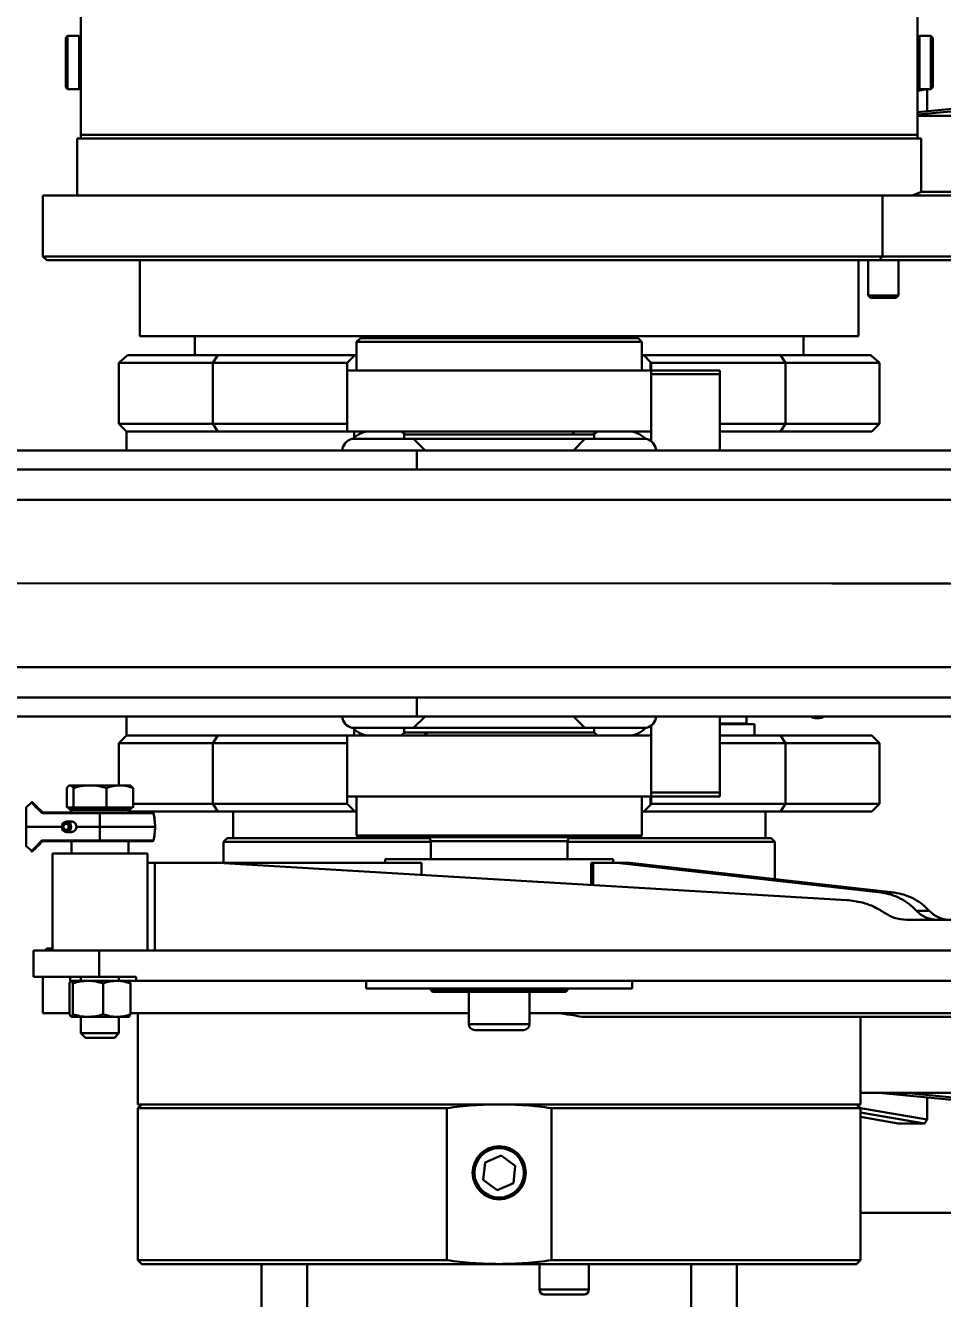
# Model space of a CAD drawing. Header units: millimetres. Extents: x 8 to 22425, y -1213 to 4973.
# Drawn here: x 2207.7 to 2448.8, y 817.8 to 1152.6 of the extents above; entities that cross this region are included whole.
import ezdxf

# ---------------------------------------------------------------- set-up
doc = ezdxf.new("R2010")
doc.units = ezdxf.units.MM
doc.header["$PDSIZE"] = -1
doc.styles.get("Standard").update_dxf_attribs({"font": 'hyswlongfangsong.ttf'})
doc.dimstyles.new('ISO-25', dxfattribs={"dimscale": 25, "dimtxt": 3.5, "dimasz": 1.6, "dimexe": 1.25, "dimexo": 0.625, "dimtad": 1, "dimdec": 0, "dimzin": 9, "dimdsep": 46, "dimtxsty": 'Standard', "dimcen": 2.5, "dimadec": 0, "dimazin": 2, "dimtfac": 1, "dimtdec": 0, "dimtofl": 0, "dimtmove": 0, "dimatfit": 3, "dimfxl": 1, "dimarcsym": 0})

# ---------------------------------------------------------------- blocks, each defined once
blk = doc.blocks.new('*D104')
at = {"color": 0, "lineweight": -2, "transparency": 16777216}
blk.add_line((1084.44, 1294.96), (808.66, 1351.99), dxfattribs=at)
at = {"color": 0, "transparency": 16777216}
blk.add_solid([(810.01, 1358.52), (807.31, 1345.46), (769.48, 1360.09)], dxfattribs=at)
at = {"layer": 'Defpoints', "color": 0, "transparency": 16777216}
for p in [(769.48, 1360.09), (2482.24, 1005.88)]:
    blk.add_point(p, dxfattribs=at)
at = {"color": 0, "transparency": 16777216, "insert": (978.16, 1377.57), "char_height": 87.5, "attachment_point": 5, "rotation": 348.3156}
blk.add_mtext('R1749', dxfattribs=at)
blk = doc.blocks.new('*D152')
at = {"color": 0, "lineweight": -2, "transparency": 16777216}
blk.add_line((2450.69, 1005.88), (1713.38, 1005.88), dxfattribs=at)
blk.add_arc((2482.24, 1005.88), 737.61, 33.10748, 176.89252, dxfattribs=at)
at = {"color": 0, "transparency": 16777216}
for points in [[(3105.78, 1412.26), (3094.42, 1405.29), (3121.03, 1374.69)], [(1752.38, 1045.69), (1739.05, 1046.05), (1744.63, 1005.88)]]:
    blk.add_solid(points, dxfattribs=at)
at = {"layer": 'Defpoints', "color": 0, "transparency": 16777216}
for p in [(3996.92, 1880.38), (2610.33, 1732.29), (3006.19, 1308.38), (2466.32, 1005.88), (2482.24, 1005.88)]:
    blk.add_point(p, dxfattribs=at)
at = {"color": 0, "transparency": 16777216, "insert": (2216.04, 1757.1), "char_height": 87.5, "attachment_point": 5, "rotation": 19.5125}
blk.add_mtext('150°', dxfattribs=at)
blk = doc.blocks.new('*D153')
at = {"color": 0, "lineweight": -2, "transparency": 16777216}
blk.add_line((2450.69, 1005.88), (1716.02, 1005.88), dxfattribs=at)
blk.add_arc((2482.24, 1005.88), 734.97, 183.11864, 326.88136, dxfattribs=at)
at = {"color": 0, "transparency": 16777216}
for points in [[(1741.69, 965.72), (1755.02, 966.08), (1747.27, 1005.88)], [(3092.13, 607.8), (3103.49, 600.82), (3118.75, 638.4)]]:
    blk.add_solid(points, dxfattribs=at)
at = {"layer": 'Defpoints', "color": 0, "transparency": 16777216}
for p in [(2466.32, 1005.88), (2482.24, 1005.88), (3006.19, 703.38), (2009.81, 442.86), (3996.92, 131.38)]:
    blk.add_point(p, dxfattribs=at)
at = {"color": 0, "transparency": 16777216, "insert": (2307.38, 353.31), "char_height": 87.5, "attachment_point": 5, "rotation": 345}
blk.add_mtext('150°', dxfattribs=at)
blk = doc.blocks.new('*D154')
at = {"color": 0, "lineweight": -2, "transparency": 16777216}
for p, q in [((1471.02, 1400.45), (1881.36, 1240.34)), ((2482.24, 943.38), (2482.24, 1068.38)), ((2419.74, 1005.88), (2544.74, 1005.88))]:
    blk.add_line(p, q, dxfattribs=at)
at = {"color": 0, "transparency": 16777216}
blk.add_solid([(1883.79, 1246.55), (1878.94, 1234.13), (1918.63, 1225.8)], dxfattribs=at)
at = {"layer": 'Defpoints', "color": 0, "transparency": 16777216}
for p in [(1918.63, 1225.8), (2482.24, 1005.88)]:
    blk.add_point(p, dxfattribs=at)
at = {"color": 0, "transparency": 16777216, "insert": (1584.17, 1420.04), "char_height": 87.5, "attachment_point": 5, "rotation": 338.6848}
blk.add_mtext('R605', dxfattribs=at)

msp = doc.modelspace()

# ---------------------------------------------------------------- linework, layer by layer
at = {"color": 161, "lineweight": 30, "true_color": 0x67adff}
for p, q in [((2222.24, 1123.88), (2222.24, 1163.38)), ((2442.24, 1123.88), (2442.24, 1163.38)), ((2218.74, 1149.88), (2218.24, 1149.38)), ((2218.24, 1136.38), (2218.24, 1149.38)), ((2221.74, 1149.88), (2218.74, 1149.88)), ((2218.74, 1149.88), (2218.74, 1135.88)), ((2222.24, 1149.38), (2221.74, 1149.88)), ((2221.74, 1149.06), (2221.74, 1149.88)), ((2221.74, 1135.88), (2221.74, 1149.06)), ((2442.74, 1149.88), (2442.24, 1149.38)), ((2445.74, 1149.88), (2442.74, 1149.88)), ((2442.74, 1149.88), (2442.74, 1138.04)), ((2446.24, 1149.38), (2445.74, 1149.88)), ((2445.74, 1135.88), (2445.74, 1149.88)), ((2446.24, 1149.38), (2446.24, 1136.38)), ((2218.24, 1136.38), (2218.74, 1135.88)), ((2218.74, 1135.88), (2221.74, 1135.88)), ((2221.74, 1135.88), (2222.24, 1136.38)), ((2442.24, 1129.18), (2522.53, 1136.88)), ((2515.64, 1136.88), (2442.24, 1129.84)), ((2442.24, 1136.38), (2442.74, 1135.88)), ((2444.74, 1135.87), (2442.24, 1135.45)), ((2442.74, 1138.04), (2442.74, 1135.88)), ((2442.74, 1135.88), (2445.74, 1135.88)), ((2444.74, 1135.88), (2444.74, 1135.87)), ((2444.74, 1135.87), (2444.74, 1130.08)), ((2445.74, 1135.88), (2446.24, 1136.38)), ((2461.92, 1128.88), (2442.24, 1128.88)), ((2221.24, 1122.88), (2221.24, 1107.88)), ((2443.24, 1122.88), (2221.24, 1122.88)), ((2222.24, 1123.88), (2442.24, 1123.88)), ((2443.24, 1108.85), (2443.24, 1122.88)), ((2440.85, 1107.88), (2443.32, 1108.88)), ((2443.32, 1108.88), (2595.73, 1108.88)), ((2212.24, 1107.88), (2212.24, 1091.88)), ((2433.02, 1107.88), (2212.24, 1107.88)), ((2433.02, 1091.88), (2433.02, 1107.88)), ((2440.85, 1107.88), (2433.02, 1107.88)), ((2596.3, 1107.88), (2440.85, 1107.88)), ((2212.24, 1091.88), (2213.24, 1090.88)), ((2212.24, 1091.88), (2433.02, 1091.88)), ((2433.02, 1091.88), (2432.18, 1090.88)), ((2433.02, 1091.88), (2596.3, 1091.88)), ((2432.18, 1090.88), (2213.24, 1090.88)), ((2237.74, 1090.88), (2237.74, 1070.88)), ((2426.74, 1070.88), (2426.74, 1090.88)), ((2429.26, 1090.88), (2429.26, 1081.58)), ((2595.73, 1090.88), (2432.18, 1090.88)), ((2437.26, 1081.58), (2437.26, 1090.88)), ((2429.26, 1081.58), (2429.86, 1080.98)), ((2429.26, 1081.58), (2437.26, 1081.58)), ((2436.66, 1080.98), (2437.26, 1081.58)), ((2436.66, 1080.98), (2429.86, 1080.98)), ((2426.74, 1070.88), (2237.74, 1070.88)), ((2252.24, 1070.88), (2252.24, 1065.88)), ((2295.74, 1070.43), (2294.74, 1069.43)), ((2294.74, 1069.43), (2294.74, 1061.88)), ((2296.33, 1069.43), (2294.74, 1069.43)), ((2295.74, 1070.43), (2297.29, 1070.43)), ((2369.74, 1069.43), (2296.33, 1069.43)), ((2297.29, 1070.43), (2368.74, 1070.43)), ((2369.74, 1069.43), (2368.74, 1070.43)), ((2369.74, 1061.88), (2369.74, 1069.43)), ((2412.24, 1065.88), (2412.24, 1070.88)), ((2233.24, 1064.88), (2232.24, 1063.88)), ((2233.39, 1064.88), (2233.24, 1064.88)), ((2233.39, 1064.88), (2234.5, 1065.88)), ((2234.5, 1065.88), (2258.24, 1065.88)), ((2258.24, 1065.88), (2256.95, 1063.88)), ((2258.24, 1065.88), (2294.24, 1065.88)), ((2294.24, 1065.88), (2292.24, 1063.88)), ((2294.24, 1065.88), (2294.74, 1065.88)), ((2369.74, 1065.88), (2370.24, 1065.88)), ((2372.04, 1064.08), (2370.24, 1065.88)), ((2370.24, 1065.88), (2406.24, 1065.88)), ((2406.24, 1065.88), (2407.54, 1063.88)), ((2406.24, 1065.88), (2429.99, 1065.88)), ((2429.99, 1065.88), (2431.1, 1064.88)), ((2431.24, 1064.88), (2431.1, 1064.88)), ((2431.24, 1064.88), (2432.24, 1063.88)), ((2256.95, 1063.88), (2232.24, 1063.88)), ((2232.24, 1047.88), (2232.24, 1063.88)), ((2292.24, 1063.88), (2256.95, 1063.88)), ((2256.95, 1063.88), (2256.95, 1047.88)), ((2292.24, 1063.88), (2292.24, 1061.88)), ((2292.24, 1045.88), (2292.24, 1061.88)), ((2292.24, 1061.88), (2372.24, 1061.88)), ((2372.04, 1064.08), (2372.04, 1061.88)), ((2372.24, 1063.88), (2372.04, 1064.08)), ((2372.24, 1061.88), (2372.24, 1063.88)), ((2407.54, 1063.88), (2372.24, 1063.88)), ((2372.24, 1061.88), (2372.24, 1045.88)), ((2372.24, 1061.88), (2390.24, 1061.88)), ((2390.24, 1061.88), (2390.24, 1060.88)), ((2407.54, 1047.88), (2407.54, 1063.88)), ((2432.24, 1063.88), (2407.54, 1063.88)), ((2432.24, 1063.88), (2432.24, 1047.88)), ((2390.24, 1060.88), (2372.24, 1060.88)), ((2390.24, 1060.88), (2390.24, 1040.88)), ((2232.24, 1047.88), (2256.95, 1047.88)), ((2232.24, 1047.88), (2234.24, 1045.88)), ((2234.24, 1045.88), (2234.24, 1040.88)), ((2258.24, 1045.88), (2234.24, 1045.88)), ((2256.95, 1047.88), (2292.24, 1047.88)), ((2256.95, 1047.88), (2258.24, 1045.88)), ((2292.24, 1045.88), (2258.24, 1045.88)), ((2372.24, 1045.88), (2292.24, 1045.88)), ((2294.06, 1045.88), (2294.06, 1044.19)), ((2296.4, 1045.88), (2296.4, 1045.59)), ((2307.24, 1045.08), (2307.24, 1043.88)), ((2318.83, 1045.08), (2307.24, 1045.08)), ((2357.24, 1045.08), (2318.83, 1045.08)), ((2357.24, 1043.88), (2357.24, 1045.08)), ((2372.24, 1045.88), (2372.24, 1043.32)), ((2390.24, 1047.88), (2407.54, 1047.88)), ((2406.24, 1045.88), (2390.24, 1045.88)), ((2407.54, 1047.88), (2406.24, 1045.88)), ((2430.24, 1045.88), (2406.24, 1045.88)), ((2407.54, 1047.88), (2432.24, 1047.88)), ((2432.24, 1047.88), (2430.24, 1045.88)), ((2293.51, 1043.88), (2307.24, 1043.88)), ((2318.83, 1043.88), (2307.24, 1043.88)), ((2309.74, 1043.88), (2312.74, 1040.88)), ((2357.24, 1043.88), (2318.83, 1043.88)), ((2351.74, 1040.88), (2354.74, 1043.88)), ((2357.24, 1043.88), (2370.97, 1043.88)), ((1530.03, 1040.88), (2310.54, 1040.88)), ((2310.54, 1035.88), (2310.54, 1040.88)), ((2310.54, 1040.88), (2480.54, 1040.88)), ((1563.61, 1035.88), (2310.54, 1035.88)), ((2310.54, 1035.88), (2480.54, 1035.88)), ((1513.67, 1027.88), (2586.32, 1027.88)), ((1522.24, 983.88), (2586.32, 983.88)), ((2310.54, 975.88), (1563.61, 975.88)), ((2310.54, 970.88), (2310.54, 975.88)), ((2310.54, 975.88), (2480.54, 975.88)), ((1530.03, 970.88), (2310.54, 970.88)), ((2234.24, 970.88), (2234.24, 965.88)), ((2307.24, 967.88), (2293.51, 967.88)), ((2307.24, 967.88), (2307.24, 966.68)), ((2307.24, 967.88), (2312.94, 967.88)), ((2312.74, 970.88), (2309.74, 967.88)), ((2310.54, 970.88), (2480.54, 970.88)), ((2312.94, 967.88), (2357.24, 967.88)), ((2354.74, 967.88), (2351.74, 970.88)), ((2357.24, 966.68), (2357.24, 967.88)), ((2370.97, 967.88), (2357.24, 967.88)), ((2372.24, 968.44), (2372.24, 965.88)), ((2390.24, 970.88), (2390.24, 950.88)), ((2390.24, 969.03), (2397.24, 969.03)), ((2399.35, 968.88), (2390.24, 968.88)), ((2395.24, 968.88), (2395.24, 969.03)), ((2397.24, 969.03), (2397.24, 970.88)), ((2399.35, 965.88), (2399.35, 968.88)), ((2232.24, 963.88), (2234.24, 965.88)), ((2234.24, 965.88), (2258.24, 965.88)), ((2256.95, 963.88), (2258.24, 965.88)), ((2258.24, 965.88), (2292.24, 965.88)), ((2292.24, 965.88), (2372.24, 965.88)), ((2292.24, 949.88), (2292.24, 965.88)), ((2294.06, 967.58), (2294.06, 965.88)), ((2296.4, 966.17), (2296.4, 965.88)), ((2307.24, 966.68), (2312.94, 966.68)), ((2312.94, 966.68), (2357.24, 966.68)), ((2372.24, 965.88), (2372.24, 949.88)), ((2390.24, 965.88), (2406.24, 965.88)), ((2407.54, 963.88), (2406.24, 965.88)), ((2406.24, 965.88), (2430.24, 965.88)), ((2432.24, 963.88), (2430.24, 965.88)), ((2232.24, 952.78), (2232.24, 963.88)), ((2256.95, 963.88), (2232.24, 963.88)), ((2292.24, 963.88), (2256.95, 963.88)), ((2256.95, 963.88), (2256.95, 947.88)), ((2407.54, 963.88), (2390.24, 963.88)), ((2407.54, 947.88), (2407.54, 963.88)), ((2432.24, 963.88), (2407.54, 963.88)), ((2432.24, 963.88), (2432.24, 947.88)), ((2218.5, 947.1), (2218.5, 952.07)), ((2219.24, 952.78), (2219.09, 952.7)), ((2219.39, 952.78), (2219.24, 952.78)), ((2219.39, 952.78), (2224.65, 952.78)), ((2220.28, 947.1), (2220.28, 952.07)), ((2232.5, 952.78), (2224.65, 952.78)), ((2229.01, 947.1), (2229.01, 952.07)), ((2235.24, 952.78), (2232.5, 952.78)), ((2235.39, 952.7), (2235.24, 952.78)), ((2235.98, 952.07), (2235.39, 952.65)), ((2235.98, 947.1), (2235.98, 952.07)), ((2209.26, 948.26), (2207.8, 946.94)), ((2235.98, 947.88), (2256.95, 947.88)), ((2256.95, 947.88), (2292.24, 947.88)), ((2258.24, 945.88), (2256.95, 947.88)), ((2292.24, 947.88), (2292.24, 949.88)), ((2372.24, 949.88), (2292.24, 949.88)), ((2292.24, 947.88), (2294.24, 945.88)), ((2294.74, 949.88), (2294.74, 939.63)), ((2369.74, 939.63), (2369.74, 949.88)), ((2370.24, 945.88), (2372.04, 947.68)), ((2372.04, 949.88), (2372.04, 947.68)), ((2372.04, 947.68), (2372.24, 947.88)), ((2372.24, 950.88), (2390.24, 950.88)), ((2372.24, 947.88), (2372.24, 949.88)), ((2390.24, 949.88), (2372.24, 949.88)), ((2372.24, 947.88), (2407.54, 947.88)), ((2390.24, 950.88), (2390.24, 949.88)), ((2406.24, 945.88), (2407.54, 947.88)), ((2407.54, 947.88), (2432.24, 947.88)), ((2430.24, 945.88), (2432.24, 947.88)), ((2207.8, 946.94), (2207.8, 941.88)), ((2218.58, 946.98), (2218.5, 947.1)), ((2219.39, 946.98), (2218.58, 946.98)), ((2219.24, 946.98), (2219.24, 946.38)), ((2235.24, 946.38), (2219.24, 946.38)), ((2220.2, 946.98), (2219.39, 946.98)), ((2219.74, 946.38), (2219.74, 945.62)), ((2220.28, 947.1), (2220.2, 946.98)), ((2220.2, 946.98), (2220.67, 946.98)), ((2220.67, 946.98), (2220.28, 947.1)), ((2224.65, 946.98), (2220.67, 946.98)), ((2228.63, 946.98), (2224.65, 946.98)), ((2227.24, 945.48), (2227.24, 945.63)), ((2241.09, 945.63), (2227.24, 945.63)), ((2227.24, 945.48), (2227.24, 941.88)), ((2241.29, 945.48), (2227.24, 945.48)), ((2229.01, 947.1), (2228.63, 946.98)), ((2228.63, 946.98), (2229.32, 946.98)), ((2229.32, 946.98), (2229.01, 947.1)), ((2232.5, 946.98), (2229.32, 946.98)), ((2235.67, 946.98), (2232.5, 946.98)), ((2234.74, 945.63), (2234.74, 946.38)), ((2258.24, 945.88), (2234.74, 945.88)), ((2235.24, 946.38), (2235.24, 946.98)), ((2235.98, 947.1), (2235.67, 946.98)), ((2235.67, 946.98), (2235.9, 946.98)), ((2235.9, 946.98), (2235.98, 947.1)), ((2294.24, 945.88), (2258.24, 945.88)), ((2262.24, 945.88), (2262.24, 938.88)), ((2294.74, 945.88), (2294.24, 945.88)), ((2370.24, 945.88), (2369.74, 945.88)), ((2406.24, 945.88), (2370.24, 945.88)), ((2402.24, 938.88), (2402.24, 945.88)), ((2430.24, 945.88), (2406.24, 945.88)), ((2207.66, 941.88), (2207.8, 941.88)), ((2207.8, 941.88), (2207.8, 936.82)), ((2218.33, 943.03), (2218.45, 943.28)), ((2218.45, 943.28), (2219.74, 943.28)), ((2227.24, 938.28), (2227.24, 941.88)), ((2241.74, 941.88), (2227.24, 941.88)), ((2218.33, 940.73), (2218.45, 940.48)), ((2218.45, 940.48), (2219.74, 940.48)), ((2219.74, 938.14), (2219.74, 934.88)), ((2227.24, 938.28), (2227.24, 938.13)), ((2227.24, 938.28), (2241.29, 938.28)), ((2227.24, 938.13), (2241.09, 938.13)), ((2234.74, 934.88), (2234.74, 938.13)), ((2260.74, 938.88), (2259.74, 937.88)), ((2259.74, 937.88), (2259.74, 932.38)), ((2314.24, 937.88), (2259.74, 937.88)), ((2260.74, 938.88), (2313.9, 938.88)), ((2294.74, 939.63), (2295.24, 939.13)), ((2294.74, 939.63), (2369.74, 939.63)), ((2369.24, 939.13), (2295.24, 939.13)), ((2314.24, 938.13), (2314.24, 933.38)), ((2350.24, 938.13), (2314.24, 938.13)), ((2350.24, 933.38), (2350.24, 938.13)), ((2404.74, 937.88), (2350.24, 937.88)), ((2350.58, 938.88), (2403.74, 938.88)), ((2369.24, 939.13), (2369.74, 939.63)), ((2404.74, 937.88), (2403.74, 938.88)), ((2404.74, 928.09), (2404.74, 937.88)), ((2207.8, 936.82), (2209.29, 935.53)), ((2214.74, 934.88), (2214.74, 909.38)), ((2214.74, 934.88), (2216.11, 934.88)), ((2216.11, 934.88), (2239.74, 934.88)), ((2239.74, 932.38), (2239.74, 934.88)), ((2239.73, 909.38), (2239.73, 932.38)), ((2239.73, 932.38), (2241.71, 932.38)), ((2241.71, 932.38), (2241.71, 909.38)), ((2258.31, 932.38), (2241.71, 932.38)), ((2423.63, 922.61), (2258.31, 932.38)), ((2258.31, 932.38), (2258.37, 932.38)), ((2258.37, 932.38), (2423.69, 922.61)), ((2311.82, 932.38), (2258.37, 932.38)), ((2302.24, 933.38), (2302.24, 932.38)), ((2302.24, 933.38), (2305.48, 933.38)), ((2305.48, 933.38), (2362.24, 933.38)), ((2311.82, 929.22), (2311.82, 932.38)), ((2356.46, 926.59), (2356.46, 932.38)), ((2356.46, 932.38), (2356.98, 932.38)), ((2356.98, 932.38), (2356.98, 926.56)), ((2363.18, 932.38), (2356.98, 932.38)), ((2362.24, 932.38), (2362.24, 933.38)), ((2432.7, 924.57), (2363.18, 932.38)), ((2363.18, 932.38), (2366.56, 932.38)), ((2366.56, 932.38), (2436.09, 924.57)), ((2445.35, 919.8), (2441.97, 919.8)), ((2439.45, 917.38), (2476.3, 917.38)), ((2209.74, 909.38), (2209.74, 902.38)), ((2227.08, 909.38), (2209.74, 909.38)), ((2213.24, 909.88), (2212.74, 909.38)), ((2213.24, 909.88), (2214.74, 909.88)), ((2227.08, 902.38), (2227.08, 909.38)), ((2490.68, 909.38), (2227.08, 909.38)), ((2227.08, 902.38), (2209.74, 902.38)), ((2212.24, 902.38), (2212.24, 892.88)), ((2219.22, 900.7), (2219.22, 892.56)), ((2219.43, 901.38), (2219.43, 902.38)), ((2219.66, 901.38), (2224.12, 901.38)), ((2220.11, 900.7), (2220.11, 892.56)), ((2222.24, 902.38), (2222.24, 901.38)), ((2224.12, 901.38), (2231.7, 901.38)), ((2236.76, 902.38), (2227.08, 902.38)), ((2228.13, 900.7), (2228.13, 892.56)), ((2231.7, 901.38), (2234.86, 901.38)), ((2232.24, 901.38), (2232.24, 902.38)), ((2234.9, 901.36), (2234.86, 901.38)), ((2234.86, 901.38), (2236.76, 901.38)), ((2235.26, 900.7), (2235.26, 892.56)), ((2236.76, 902.38), (2236.76, 901.38)), ((2481, 901.38), (2236.76, 901.38)), ((2297.24, 901.38), (2297.24, 899.38)), ((2367.24, 899.38), (2367.24, 901.38)), ((2301.77, 899.38), (2297.24, 899.38)), ((2367.24, 899.38), (2301.77, 899.38)), ((2314.24, 899.38), (2314.24, 898.93)), ((2314.24, 898.93), (2314.74, 898.43)), ((2314.24, 898.93), (2350.24, 898.93)), ((2314.82, 898.43), (2314.74, 898.43)), ((2349.74, 898.43), (2314.82, 898.43)), ((2324.24, 898.43), (2324.24, 890)), ((2340.24, 890), (2340.24, 898.43)), ((2349.74, 898.43), (2350.24, 898.93)), ((2350.24, 898.93), (2350.24, 899.38)), ((2212.24, 892.88), (2219.22, 892.88)), ((2219.56, 891.92), (2219.22, 892.56)), ((2219.59, 891.91), (2219.63, 891.88)), ((2219.66, 891.88), (2219.59, 891.91)), ((2219.66, 891.88), (2219.63, 891.88)), ((2224.12, 891.88), (2219.66, 891.88)), ((2222.24, 891.88), (2222.24, 887.58)), ((2231.7, 891.88), (2224.12, 891.88)), ((2231.7, 891.88), (2234.86, 891.88)), ((2232.24, 887.58), (2232.24, 891.88)), ((2234.86, 891.88), (2234.9, 891.91)), ((2235.26, 892.88), (2324.24, 892.88)), ((2237.24, 892.88), (2237.24, 868.88)), ((2340.24, 892.88), (2347.77, 892.88)), ((2347.77, 892.88), (2467.84, 892.88)), ((2467.84, 891.88), (2354.15, 891.88)), ((2427.24, 868.88), (2427.24, 891.88)), ((2222.24, 887.58), (2223.44, 886.38)), ((2222.24, 887.58), (2232.24, 887.58)), ((2231.04, 886.38), (2232.24, 887.58)), ((2324.24, 890), (2324.77, 890)), ((2324.77, 890), (2340.24, 890)), ((2326.24, 888.43), (2325.81, 888.43)), ((2338.67, 888.43), (2326.24, 888.43)), ((2223.51, 886.38), (2223.44, 886.38)), ((2231.04, 886.38), (2223.51, 886.38)), ((2461.92, 871.88), (2427.24, 871.88)), ((2433.04, 871.81), (2432.93, 871.88)), ((2439.92, 871.81), (2433.04, 871.81)), ((2433.04, 871.81), (2475.44, 867.74)), ((2439.92, 871.88), (2439.92, 871.81)), ((2475.44, 868.4), (2439.92, 871.81)), ((2444.74, 864.89), (2444.74, 870.68)), ((2238.24, 868.88), (2237.24, 867.88)), ((2237.24, 868.88), (2239.07, 868.88)), ((2237.24, 867.88), (2237.24, 827.88)), ((2318.49, 867.88), (2237.24, 867.88)), ((2239.07, 868.88), (2427.24, 868.88)), ((2318.49, 867.88), (2318.49, 827.88)), ((2345.99, 827.88), (2345.99, 867.88)), ((2427.24, 867.88), (2345.99, 867.88)), ((2427.24, 867.88), (2426.24, 868.88)), ((2427.24, 827.88), (2427.24, 867.88)), ((2427.24, 867.86), (2444.74, 864.89)), ((2444.05, 863.88), (2427.24, 866.74)), ((2427.24, 865.57), (2437.17, 863.88)), ((2444.05, 863.88), (2437.17, 863.88)), ((2444.74, 864.89), (2444.05, 863.88)), ((2332.75, 855.47), (2328.52, 853.62)), ((2336.47, 852.74), (2332.75, 855.47)), ((2328.52, 853.62), (2328.01, 849.02)), ((2335.96, 848.15), (2336.47, 852.74)), ((2328.01, 849.02), (2331.74, 846.29)), ((2331.74, 846.29), (2335.96, 848.15)), ((2427.24, 840.38), (2499.54, 840.38)), ((2237.24, 827.88), (2238.24, 826.88)), ((2237.24, 827.88), (2318.49, 827.88)), ((2345.99, 827.88), (2427.24, 827.88)), ((2426.24, 826.88), (2427.24, 827.88)), ((2332.24, 826.88), (2238.24, 826.88)), ((2269.74, 786.88), (2269.74, 826.88)), ((2281.74, 826.88), (2281.74, 786.88)), ((2426.24, 826.88), (2332.24, 826.88)), ((2342.81, 826.88), (2342.81, 820.15)), ((2355.81, 820.15), (2355.81, 826.88)), ((2382.74, 786.88), (2382.74, 826.88)), ((2394.74, 826.88), (2394.74, 786.88)), ((2342.81, 820.15), (2352.45, 820.15)), ((2351.84, 818.88), (2344.08, 818.88)), ((2354.54, 818.88), (2351.84, 818.88)), ((2352.45, 820.15), (2355.81, 820.15))]:
    msp.add_line(p, q, dxfattribs=at)
at = {"color": 161, "lineweight": 30, "true_color": 0x67adff, "flags": 128}
for points in [[(2211.84, 945.62), (2211.87, 945.65), (2211.9, 945.68), (2211.94, 945.7), (2211.97, 945.71), (2212.01, 945.72), (2212.04, 945.72), (2212.07, 945.71), (2212.1, 945.69)], [(2211.83, 938.14), (2211.86, 938.1), (2211.9, 938.08), (2211.93, 938.06), (2211.97, 938.04), (2212.01, 938.04), (2212.04, 938.04), (2212.07, 938.05), (2212.1, 938.07)]]:
    msp.add_lwpolyline(points, dxfattribs=at)
at = {"color": 161, "lineweight": 30, "true_color": 0x67adff}
for radius in [7, 6.5]:
    msp.add_circle((2332.24, 850.88), radius, dxfattribs=at)
at = {"lineweight": 30}
msp.add_arc((2482.24, 1005.88), 605, 30, 330, dxfattribs=at)
at = {"color": 161, "lineweight": 30, "true_color": 0x67adff}
for centre, radius, start, end in [((2298.24, 1039.88), 6, 90, 138.1897), ((2307.97, 1046.86), 1.78, 213.3187, 270), ((2350.85, 1046.43), 1.35, 273.9643, 336.0196), ((2356.52, 1046.86), 1.78, 270, 326.6813), ((2366.24, 1039.88), 6, 41.8103, 90), ((2294.51, 1040.39), 3.64, 106.0288, 172.1844), ((2369.97, 1040.39), 3.64, 7.8155, 73.9713), ((2294.51, 971.38), 3.64, 187.8156, 253.9712), ((2298.24, 971.88), 6, 221.8103, 270), ((2366.24, 971.88), 6, 270, 318.1897), ((2369.97, 971.38), 3.64, 286.0287, 352.1845), ((2415.96, 974.94), 4.5, 244.3302, 295.6698), ((2307.97, 964.91), 1.78, 90, 146.6813), ((2313.83, 965.35), 1.34, 94.1659, 156.3806), ((2356.52, 964.91), 1.78, 33.3187, 90), ((2207.66, 947.08), 0.2, 270, 316.0601), ((2212.27, 945.49), 0.147, 100.7218, 176.0709), ((2241.09, 945.43), 0.2, 14.3741, 90), ((2227.24, 941.88), 14.5, 0, 14.3741), ((2218.61, 941.88), 1.41, 96.6252, 263.3748), ((2218.46, 941.88), 1.16, 96.6254, 263.3746), ((2218.42, 941.88), 0.805, 96.6261, 263.3739), ((2218.19, 941.88), 1.16, 276.6254, 83.3746), ((2218.23, 941.88), 0.805, 276.6236, 83.3764), ((2218.29, 941.88), 1.41, 276.6256, 83.3744), ((2227.24, 941.88), 14.5, 345.6259, 0), ((2212.27, 938.28), 0.147, 183.9255, 259.2597), ((2241.09, 938.33), 0.2, 270, 345.6259), ((2313.24, 938.13), 1, 0, 90), ((2351.24, 938.13), 1, 90, 180), ((2207.66, 936.68), 0.2, 43.9399, 90), ((2332.24, 772.88), 121, 79.5682, 82.6287), ((2325.81, 890), 1.57, 180, 270), ((2338.67, 890), 1.57, 270, 0), ((2344.08, 820.15), 1.27, 180, 270), ((2354.54, 820.15), 1.27, 270, 0)]:
    msp.add_arc(centre, radius, start, end, dxfattribs=at)
for points, knots in [([(2222.24, 1122.88), (2222.24, 1122.92), (2222.24, 1123.01), (2222.24, 1123.59), (2222.24, 1123.88)], [0, 0, 0, 0, 0.498879, 1, 1, 1, 1]), ([(2442.24, 1123.88), (2442.24, 1123.73), (2442.24, 1123.11), (2442.24, 1122.98), (2442.24, 1122.88)], [0, 0, 0, 0, 0.2413834, 1, 1, 1, 1]), ([(2218.5, 952.07), (2218.56, 952.15), (2218.85, 952.57), (2219.15, 952.69), (2219.39, 952.78)], [0, 0, 0, 0, 0.188696, 1, 1, 1, 1]), ([(2219.39, 952.78), (2219.46, 952.78), (2219.76, 952.74), (2220.05, 952.37), (2220.28, 952.07)], [0, 0, 0, 0, 0.214382, 1, 1, 1, 1]), ([(2220.28, 952.07), (2220.99, 952.27), (2222.42, 952.67), (2223.9, 952.75), (2224.65, 952.78)], [0, 0, 0, 0, 0.4954588, 1, 1, 1, 1]), ([(2224.65, 952.78), (2224.75, 952.78), (2225.53, 952.78), (2227.01, 952.62), (2228.34, 952.25), (2229.01, 952.07)], [0, 0, 0, 0, 0.070085, 0.530784, 1, 1, 1, 1]), ([(2229.01, 952.07), (2229.58, 952.27), (2230.72, 952.67), (2231.9, 952.75), (2232.5, 952.78)], [0, 0, 0, 0, 0.495465, 1, 1, 1, 1]), ([(2232.5, 952.78), (2232.58, 952.78), (2233.2, 952.78), (2234.38, 952.62), (2235.44, 952.25), (2235.98, 952.07)], [0, 0, 0, 0, 0.070088, 0.530789, 1, 1, 1, 1]), ([(2209.32, 948.37), (2209.3, 948.37), (2209.27, 948.36), (2209.23, 948.34), (2209.2, 948.32), (2209.18, 948.29), (2209.17, 948.28)], [0, 0, 0, 0, 0.266553, 0.525872, 0.771817, 1, 1, 1, 1]), ([(2211.84, 945.62), (2211.36, 946.1), (2210.47, 947.01), (2209.64, 947.87), (2209.22, 948.29), (2209.24, 948.28), (2209.24, 948.27)], [0, 0, 0, 0, 0.329794, 0.610501, 0.862788, 1, 1, 1, 1]), ([(2209.32, 948.37), (2209.33, 948.37), (2209.37, 948.37), (2209.41, 948.36), (2209.45, 948.34), (2209.47, 948.32), (2209.48, 948.31)], [0, 0, 0, 0, 0.266425, 0.525746, 0.77162, 1, 1, 1, 1]), ([(2212.1, 945.69), (2211.62, 946.17), (2210.75, 947.04), (2209.91, 947.88), (2209.5, 948.29), (2209.52, 948.27), (2209.52, 948.27)], [0, 0, 0, 0, 0.330982, 0.611726, 0.863218, 1, 1, 1, 1]), ([(2212.12, 945.5), (2212.06, 945.51), (2211.95, 945.52), (2211.87, 945.59), (2211.84, 945.62)], [0, 0, 0, 0, 0.545906, 1, 1, 1, 1]), ([(2212.24, 945.63), (2212.21, 945.64), (2212.16, 945.64), (2212.12, 945.68), (2212.1, 945.69)], [0, 0, 0, 0, 0.542538, 1, 1, 1, 1]), ([(2227.24, 945.48), (2226.66, 945.48), (2225.49, 945.48), (2223.66, 945.48), (2221.79, 945.48), (2219.56, 945.48), (2217.08, 945.49), (2214.47, 945.49), (2212.89, 945.5), (2212.12, 945.5)], [0, 0, 0, 0, 0.106015, 0.212307, 0.334564, 0.452216, 0.638957, 0.824912, 1, 1, 1, 1]), ([(2227.24, 945.63), (2225.93, 945.63), (2223.12, 945.63), (2219.59, 945.63), (2216.61, 945.63), (2214.33, 945.63), (2212.92, 945.63), (2212.24, 945.63)], [0, 0, 0, 0, 0.238799, 0.513675, 0.674117, 0.842953, 1, 1, 1, 1]), ([(2217.24, 941.88), (2216.53, 941.88), (2214.72, 941.88), (2211.46, 941.88), (2209.19, 941.88), (2207.8, 941.88)], [0, 0, 0, 0, 0.201963, 0.514906, 1, 1, 1, 1]), ([(2221.05, 941.88), (2221.03, 942.09), (2220.98, 942.5), (2220.63, 942.96), (2220.2, 943.23), (2219.89, 943.27), (2219.74, 943.28)], [0, 0, 0, 0, 0.277356, 0.556105, 0.777625, 1, 1, 1, 1]), ([(2219.74, 940.48), (2219.93, 940.51), (2220.32, 940.56), (2220.75, 940.94), (2221.01, 941.4), (2221.04, 941.72), (2221.05, 941.88)], [0, 0, 0, 0, 0.281929, 0.562123, 0.78139, 1, 1, 1, 1]), ([(2227.24, 941.88), (2226.07, 941.88), (2223.97, 941.88), (2221.95, 941.88), (2221.05, 941.88)], [0, 0, 0, 0, 0.557063, 1, 1, 1, 1]), ([(2209.28, 935.51), (2209.26, 935.49), (2209.18, 935.42), (2209.61, 935.83), (2210.46, 936.67), (2211.35, 937.63), (2211.83, 938.14)], [0, 0, 0, 0, 0.103261, 0.365806, 0.662215, 1, 1, 1, 1]), ([(2209.55, 935.51), (2209.53, 935.49), (2209.46, 935.42), (2209.88, 935.82), (2210.73, 936.63), (2211.62, 937.57), (2212.1, 938.07)], [0, 0, 0, 0, 0.10203, 0.36377, 0.660449, 1, 1, 1, 1]), ([(2211.83, 938.14), (2211.88, 938.18), (2211.96, 938.25), (2212.08, 938.26), (2212.13, 938.27)], [0, 0, 0, 0, 0.574607, 1, 1, 1, 1]), ([(2212.1, 938.07), (2212.12, 938.09), (2212.16, 938.12), (2212.22, 938.13), (2212.25, 938.13)], [0, 0, 0, 0, 0.579095, 1, 1, 1, 1]), ([(2212.13, 938.27), (2212.68, 938.27), (2213.88, 938.27), (2215.77, 938.28), (2217.82, 938.28), (2220, 938.28), (2222.38, 938.28), (2224.84, 938.28), (2226.46, 938.28), (2227.24, 938.28)], [0, 0, 0, 0, 0.1280111, 0.2760692, 0.4058274, 0.5479317, 0.7057747, 0.8586517, 1, 1, 1, 1]), ([(2212.25, 938.13), (2213.13, 938.13), (2214.94, 938.13), (2217.86, 938.13), (2220.97, 938.13), (2224.09, 938.13), (2226.23, 938.13), (2227.24, 938.13)], [0, 0, 0, 0, 0.203219, 0.414525, 0.609032, 0.814954, 1, 1, 1, 1]), ([(2209.17, 935.49), (2209.18, 935.48), (2209.19, 935.45), (2209.23, 935.42), (2209.27, 935.4), (2209.3, 935.39), (2209.31, 935.39)], [0, 0, 0, 0, 0.227687, 0.473439, 0.73291, 1, 1, 1, 1]), ([(2209.48, 935.44), (2209.47, 935.44), (2209.45, 935.42), (2209.41, 935.4), (2209.36, 935.39), (2209.33, 935.39), (2209.31, 935.39)], [0, 0, 0, 0, 0.227743, 0.473412, 0.732977, 1, 1, 1, 1]), ([(2441.97, 919.8), (2441.31, 920.43), (2439.98, 921.7), (2437.71, 923.1), (2435.27, 924.14), (2433.57, 924.42), (2432.7, 924.57)], [0, 0, 0, 0, 0.245111, 0.496073, 0.744971, 1, 1, 1, 1]), ([(2432.7, 924.57), (2433.24, 924.57), (2434.31, 924.58), (2435.49, 924.57), (2436.09, 924.57)], [0, 0, 0, 0, 0.499997, 1, 1, 1, 1]), ([(2436.09, 924.57), (2437, 924.41), (2438.84, 924.1), (2441.32, 922.98), (2443.53, 921.56), (2444.74, 920.39), (2445.35, 919.8)], [0, 0, 0, 0, 0.269147, 0.546101, 0.770815, 1, 1, 1, 1]), ([(2423.63, 922.61), (2423.6, 922.62), (2423.55, 922.62), (2423.64, 922.62), (2423.69, 922.61)], [0, 0, 0, 0, 0.49999, 1, 1, 1, 1]), ([(2433.78, 919.14), (2432.83, 919.72), (2430.91, 920.9), (2427.48, 922.15), (2424.99, 922.45), (2423.63, 922.61)], [0, 0, 0, 0, 0.3069593, 0.6228198, 1, 1, 1, 1]), ([(2439.45, 917.38), (2438.31, 917.48), (2436.29, 917.66), (2434.55, 918.69), (2433.78, 919.14)], [0, 0, 0, 0, 0.561154, 1, 1, 1, 1]), ([(2447.37, 917.38), (2446.44, 917.49), (2444.58, 917.71), (2442.83, 918.93), (2442.05, 919.73), (2441.97, 919.8)], [0, 0, 0, 0, 0.475035, 0.950083, 1, 1, 1, 1]), ([(2445.35, 919.8), (2445.75, 919.43), (2446.89, 918.38), (2448.77, 917.52), (2450.22, 917.42), (2450.75, 917.38)], [0, 0, 0, 0, 0.256806, 0.730322, 1, 1, 1, 1]), ([(2219.22, 900.7), (2219.33, 900.98), (2219.48, 901.34), (2219.63, 901.37), (2219.66, 901.38)], [0, 0, 0, 0, 0.764938, 1, 1, 1, 1]), ([(2219.66, 901.38), (2219.78, 901.3), (2219.93, 901.19), (2220.08, 900.79), (2220.11, 900.7)], [0, 0, 0, 0, 0.784898, 1, 1, 1, 1]), ([(2220.11, 900.7), (2220.76, 900.89), (2222.08, 901.28), (2223.43, 901.35), (2224.12, 901.38)], [0, 0, 0, 0, 0.495453, 1, 1, 1, 1]), ([(2224.12, 901.38), (2224.22, 901.38), (2225.57, 901.37), (2226.9, 901.03), (2228.13, 900.7)], [0, 0, 0, 0, 0.070219, 1, 1, 1, 1]), ([(2228.13, 900.7), (2228.71, 900.89), (2229.88, 901.28), (2231.09, 901.35), (2231.7, 901.38)], [0, 0, 0, 0, 0.49545, 1, 1, 1, 1]), ([(2231.7, 901.38), (2231.78, 901.38), (2232.99, 901.37), (2234.17, 901.03), (2235.26, 900.7)], [0, 0, 0, 0, 0.070213, 1, 1, 1, 1]), ([(2235.26, 900.7), (2235.23, 900.79), (2235.09, 901.19), (2234.94, 901.3), (2234.82, 901.38)], [0, 0, 0, 0, 0.215102, 1, 1, 1, 1]), ([(2220.11, 892.56), (2220.08, 892.48), (2219.93, 892.08), (2219.78, 891.97), (2219.66, 891.88)], [0, 0, 0, 0, 0.215102, 1, 1, 1, 1]), ([(2224.12, 891.88), (2224.03, 891.88), (2222.67, 891.89), (2221.34, 892.24), (2220.11, 892.56)], [0, 0, 0, 0, 0.070219, 1, 1, 1, 1]), ([(2228.13, 892.56), (2227.48, 892.37), (2226.17, 891.99), (2224.81, 891.92), (2224.12, 891.88)], [0, 0, 0, 0, 0.495461, 1, 1, 1, 1]), ([(2231.7, 891.88), (2231.61, 891.88), (2230.41, 891.89), (2229.23, 892.24), (2228.13, 892.56)], [0, 0, 0, 0, 0.070233, 1, 1, 1, 1]), ([(2235.26, 892.56), (2234.69, 892.37), (2233.52, 891.99), (2232.31, 891.92), (2231.7, 891.88)], [0, 0, 0, 0, 0.495457, 1, 1, 1, 1]), ([(2234.82, 891.88), (2234.94, 891.97), (2235.09, 892.08), (2235.23, 892.48), (2235.26, 892.56)], [0, 0, 0, 0, 0.784898, 1, 1, 1, 1]), ([(2332.24, 868.88), (2329.95, 868.84), (2325.35, 868.75), (2320.78, 868.17), (2318.49, 867.88)], [0, 0, 0, 0, 0.4986907, 1, 1, 1, 1]), ([(2345.99, 867.88), (2343.71, 868.17), (2339.15, 868.75), (2334.55, 868.84), (2332.24, 868.88)], [0, 0, 0, 0, 0.498718, 1, 1, 1, 1]), ([(2318.49, 827.88), (2320.77, 827.59), (2325.33, 827.01), (2329.94, 826.93), (2332.24, 826.88)], [0, 0, 0, 0, 0.498719, 1, 1, 1, 1]), ([(2332.24, 826.88), (2334.54, 826.93), (2339.14, 827.01), (2343.7, 827.59), (2345.99, 827.88)], [0, 0, 0, 0, 0.498691, 1, 1, 1, 1])]:
    msp.add_open_spline(points, degree=3, knots=knots, dxfattribs=at)

# ---------------------------------------------------------------- dimensions: what is measured, and where the dimension line sits
dim = msp.add_angular_dim_2l(base=(2610.33, 1732.29), line1=((2482.24, 1005.88), (2466.32, 1005.88)), line2=((3006.19, 1308.38), (3996.92, 1880.38)), dimstyle='ISO-25')
dim.commit()
dim.dimension.update_dxf_attribs({"geometry": '*D152', "text_midpoint": (2235.87, 1701.13), "dimtype": 162})
for mpoint, picture, middle in [((1918.63, 1225.8), '*D154', (1562.58, 1364.72)), ((769.48, 1360.09), '*D104', (966.13, 1319.42))]:
    dim = msp.add_radius_dim(center=(2482.24, 1005.88), mpoint=mpoint, dimstyle='ISO-25')
    dim.commit()
    dim.dimension.update_dxf_attribs({"geometry": picture, "text_midpoint": middle, "dimtype": 164})
dim = msp.add_angular_dim_2l(base=(2009.81, 442.86), line1=((2482.24, 1005.88), (2466.32, 1005.88)), line2=((3006.19, 703.38), (3996.92, 131.38)), dimstyle='ISO-25')
dim.commit()
dim.dimension.update_dxf_attribs({"geometry": '*D153', "text_midpoint": (2307.38, 353.31)})

doc.saveas('drawing.dxf')
